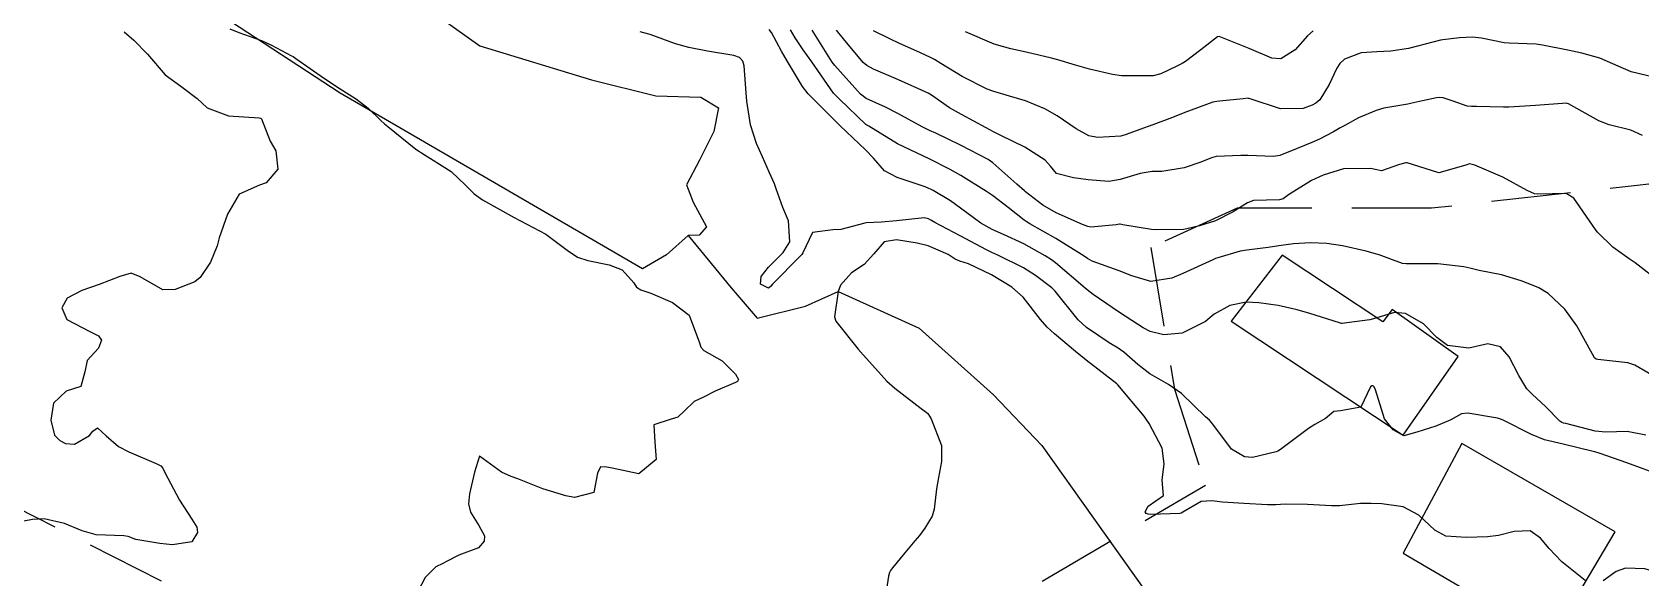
# Model space of a CAD drawing. Header units: metres. Extents: x 298520 to 308411, y 7433745 to 7450750.
# Drawn here: x 299341.6 to 299442.5, y 7449382.5 to 7449416.8 of the extents above; entities that cross this region are included whole.
import ezdxf

# ---------------------------------------------------------------- set-up
doc = ezdxf.new("R2010")
doc.units = ezdxf.units.M
doc.header["$LTSCALE"] = 10
doc.linetypes.add('DASHED', pattern=[0.75, 0.5, -0.25])
for name, color, linetype in [('Curvas de Nivel 1m', 11, 'Continuous'), ('Curvas de Nivel 5m', 15, 'Continuous'), ('Edificações', 30, 'Continuous'), ('Hidrografia', 140, 'Continuous'), ('Vias Secundárias', 230, 'DASHED')]:
    doc.layers.add(name, color=color, linetype=linetype)

msp = doc.modelspace()

# ---------------------------------------------------------------- linework, layer by layer
at = {"layer": 'Curvas de Nivel 1m', "flags": 128}
for points, elevation in [([(299347.34, 7449416.8), (299347.95, 7449416.28), (299348.8, 7449415.4), (299349.92, 7449414.09), (299350.9, 7449413.38), (299351.91, 7449412.61), (299352.55, 7449412.01), (299353.89, 7449411.52), (299355.82, 7449411.39), (299355.89, 7449411.37), (299355.93, 7449411.35), (299355.95, 7449411.32), (299356.5, 7449409.93), (299356.86, 7449409.31), (299356.99, 7449408.17), (299356.26, 7449407.31), (299355.84, 7449407.16), (299354.56, 7449406.6), (299353.82, 7449405.34), (299353.29, 7449403.86), (299353.17, 7449403.35), (299352.76, 7449402.33), (299352.11, 7449401.37), (299351.77, 7449401.1), (299350.53, 7449400.62), (299349.76, 7449400.6), (299348.34, 7449401.4), (299347.78, 7449401.63), (299347.06, 7449401.42), (299345.77, 7449400.92), (299344.68, 7449400.54), (299343.76, 7449400.06), (299343.42, 7449399.47), (299343.74, 7449398.73), (299345.23, 7449397.95), (299345.73, 7449397.7), (299345.92, 7449397.44), (299345.72, 7449396.92), (299345.01, 7449396.15), (299344.86, 7449395.45), (299344.61, 7449394.53), (299343.69, 7449394.23), (299342.9, 7449393.47), (299342.73, 7449392.41), (299342.96, 7449391.47), (299343.3, 7449391.12), (299343.65, 7449390.94), (299344.21, 7449390.89), (299345.16, 7449391.44), (299345.38, 7449391.72), (299345.66, 7449391.92), (299346.2, 7449391.43), (299346.99, 7449390.76), (299347.64, 7449390.41), (299349.34, 7449389.68), (299349.63, 7449389.54), (299349.76, 7449389.39), (299349.9, 7449389.12), (299350.81, 7449387.38), (299351.59, 7449386.19), (299351.9, 7449385.68), (299351.95, 7449385.36), (299351.58, 7449384.76), (299350.38, 7449384.58), (299349.58, 7449384.67), (299348.06, 7449384.92), (299347.58, 7449385.11), (299347.32, 7449385.15), (299345.58, 7449385.2), (299344.7, 7449385.45), (299343.59, 7449385.92), (299342.32, 7449386.21), (299341.59, 7449386.17), (299341.03, 7449386.06)], 709), ([(299353.96, 7449416.99), (299354.53, 7449416.76), (299355.95, 7449416.25), (299356.59, 7449415.95), (299357.85, 7449415.29), (299357.94, 7449415.24), (299358.11, 7449415.12), (299359.92, 7449413.87), (299360.84, 7449413.26), (299361.91, 7449412.57), (299362.66, 7449412), (299363.45, 7449411.23), (299363.68, 7449411.01), (299363.89, 7449410.84), (299365.65, 7449409.42), (299365.87, 7449409.27), (299365.91, 7449409.24), (299366, 7449409.2), (299367.86, 7449408.03), (299368.77, 7449407.17), (299369.3, 7449406.62), (299369.83, 7449406.25), (299371.82, 7449405.13), (299373.81, 7449404.09), (299375.15, 7449403.09), (299375.79, 7449402.64), (299376.43, 7449402.43), (299377.78, 7449402.16), (299378.59, 7449401.85), (299379.32, 7449401.04), (299379.5, 7449400.76), (299379.77, 7449400.59), (299380.4, 7449400.39), (299381.76, 7449399.79), (299382.79, 7449399), (299383.45, 7449397.27), (299383.53, 7449396.99), (299383.72, 7449396.79), (299384.88, 7449396.14), (299385.71, 7449395.29), (299385.89, 7449394.96), (299385.83, 7449394.83), (299385.7, 7449394.78), (299384.44, 7449394.23), (299383.69, 7449393.85), (299383.11, 7449393.57), (299382.51, 7449393), (299382.08, 7449392.6), (299381.67, 7449392.47), (299380.58, 7449392.11), (299380.64, 7449391.02), (299380.73, 7449389.94), (299379.63, 7449389.03), (299377.97, 7449389.39), (299377.64, 7449389.46), (299377.23, 7449389.47), (299377.04, 7449389.07), (299376.82, 7449387.86), (299375.61, 7449387.56), (299375.05, 7449387.65), (299373.62, 7449388.09), (299372.04, 7449388.72), (299371.63, 7449388.86), (299371.01, 7449389.14), (299369.64, 7449390.15), (299369.32, 7449389.15), (299369.01, 7449387.77), (299368.95, 7449387.16), (299369.07, 7449386.63), (299369.59, 7449385.8), (299369.95, 7449385.15), (299369.93, 7449384.8), (299369.58, 7449384.38), (299368.34, 7449383.93), (299367.57, 7449383.54), (299367.34, 7449383.41), (299366.9, 7449383.19), (299366.23, 7449382.52), (299365.53, 7449381.2)], 708), ([(299443.63, 7449389), (299442.5, 7449389.42), (299441.64, 7449389.72), (299439.98, 7449390.32), (299439.65, 7449390.41), (299439.53, 7449390.44), (299437.66, 7449390.89), (299436.48, 7449391.18), (299435.66, 7449391.51), (299433.93, 7449392.39), (299433.67, 7449392.5), (299433.53, 7449392.54), (299431.68, 7449392.85), (299431.28, 7449392.81), (299430.61, 7449392.43), (299429.67, 7449392.02), (299428.46, 7449391.65), (299427.66, 7449391.42), (299426.99, 7449391.79), (299426.43, 7449392.48), (299425.88, 7449394.31), (299425.8, 7449394.49), (299425.76, 7449394.54), (299425.7, 7449394.57), (299425.64, 7449394.56), (299425.56, 7449394.49), (299424.95, 7449393.23), (299423.68, 7449392.99), (299423.25, 7449392.95), (299422.73, 7449392.52), (299422.07, 7449392.13), (299421.67, 7449391.89), (299419.92, 7449390.56), (299419.75, 7449390.46), (299419.65, 7449390.42), (299418.15, 7449390.07), (299417.65, 7449390.11), (299416.83, 7449390.59), (299415.67, 7449392.15), (299415.46, 7449392.4), (299415.2, 7449392.61), (299413.69, 7449394.08), (299412.88, 7449394.64), (299411.71, 7449395.31), (299410.96, 7449395.91), (299410.08, 7449396.67), (299409.87, 7449396.83), (299409.73, 7449396.92), (299409.15, 7449397.26), (299407.74, 7449398.22), (299407.22, 7449398.71), (299405.77, 7449400.51), (299405.56, 7449400.72), (299404.54, 7449401.5), (299403.79, 7449401.98), (299402.17, 7449402.77), (299401.8, 7449402.94), (299401.47, 7449403.11), (299399.81, 7449403.98), (299398.22, 7449404.81), (299397.97, 7449404.96), (299397.83, 7449405.04), (299397.54, 7449405.11), (299395.82, 7449404.93), (299394.86, 7449404.85), (299393.91, 7449404.79), (299393.82, 7449404.78), (299392.31, 7449404.39), (299391.81, 7449404.35), (299390.53, 7449404.19), (299389.94, 7449402.91), (299389.88, 7449402.82), (299389.79, 7449402.73), (299388.02, 7449400.94), (299387.91, 7449400.8), (299387.77, 7449400.7), (299387.27, 7449400.95), (299387.31, 7449401.42), (299387.78, 7449402.02), (299388.7, 7449402.93), (299389.12, 7449403.6), (299389.04, 7449404.92), (299388.67, 7449405.77), (299388.26, 7449406.93), (299388.15, 7449407.24), (299387.85, 7449407.93), (299387.41, 7449408.94), (299387.03, 7449409.79), (299386.64, 7449410.95), (299386.42, 7449412.44), (299386.38, 7449412.96), (299386.25, 7449414.65), (299386.17, 7449414.96), (299385.95, 7449415.19), (299385.61, 7449415.3), (299383.95, 7449415.57), (299382.77, 7449415.81), (299381.95, 7449416.05), (299380.36, 7449416.62), (299379.96, 7449416.74), (299379.73, 7449416.8)], 708), ([(299442.85, 7449391.47), (299441.67, 7449391.7), (299440.33, 7449391.65), (299439.67, 7449391.72), (299437.82, 7449392.19), (299437.67, 7449392.22), (299437.58, 7449392.25), (299437.45, 7449392.34), (299436.57, 7449393.25), (299435.7, 7449394.03), (299435.38, 7449394.37), (299434.87, 7449395.22), (299434.26, 7449396.38), (299433.73, 7449397.01), (299432.93, 7449397.19), (299431.73, 7449396.92), (299430.4, 7449397.1), (299429.73, 7449397.6), (299428.89, 7449398.45), (299427.75, 7449399.11), (299427.06, 7449399.16), (299425.75, 7449398.77), (299425.53, 7449398.71), (299424.08, 7449398.51), (299423.78, 7449398.47), (299423.74, 7449398.47), (299423.62, 7449398.51), (299421.75, 7449399.11), (299420.96, 7449399.33), (299419.76, 7449399.6), (299418.55, 7449399.78), (299417.76, 7449399.82), (299416.74, 7449399.61), (299415.75, 7449399.07), (299415.5, 7449398.85), (299415.2, 7449398.61), (299413.74, 7449397.88), (299412.6, 7449397.77), (299411.74, 7449397.97), (299411.29, 7449398.21), (299410.58, 7449398.67), (299409.75, 7449399.2), (299408.16, 7449400.3), (299407.77, 7449400.59), (299407.65, 7449400.7), (299405.79, 7449402.28), (299405.54, 7449402.47), (299405.15, 7449402.73), (299403.8, 7449403.47), (299402.52, 7449404.06), (299401.82, 7449404.37), (299401.11, 7449404.78), (299399.83, 7449405.72), (299399.2, 7449406.17), (299398.12, 7449406.82), (299397.94, 7449406.92), (299397.84, 7449406.96), (299397.61, 7449407.06), (299395.85, 7449407.65), (299395.06, 7449408.06), (299394.36, 7449408.86), (299393.87, 7449409.39), (299392.28, 7449410.89), (299391.9, 7449411.26), (299390.26, 7449412.91), (299389.92, 7449413.35), (299388.97, 7449414.92), (299388.59, 7449415.57), (299387.96, 7449416.76), (299387.82, 7449416.94)], 709), ([(299443.78, 7449401.03), (299442.17, 7449402.29), (299441.8, 7449402.53), (299440.77, 7449403.28), (299439.81, 7449404.21), (299439.72, 7449404.32), (299439.5, 7449404.65), (299438.33, 7449406.34), (299437.85, 7449406.65), (299436.07, 7449406.6), (299435.85, 7449406.61), (299435.4, 7449406.82), (299433.86, 7449407.66), (299432.12, 7449408.41), (299431.86, 7449408.49), (299431.78, 7449408.5), (299431.55, 7449408.41), (299429.86, 7449407.94), (299428.2, 7449408.46), (299427.86, 7449408.56), (299427.77, 7449408.56), (299427.38, 7449408.46), (299426.26, 7449408.07), (299425.86, 7449408.14), (299425.59, 7449408.21), (299423.86, 7449408.18), (299422.59, 7449407.79), (299421.85, 7449407.46), (299420.42, 7449406.55), (299420.09, 7449406.31), (299419.84, 7449406.25), (299418.22, 7449406.2), (299417.84, 7449406.06), (299416.94, 7449405.48), (299415.83, 7449404.93), (299414.82, 7449404.62), (299414.03, 7449404.42), (299413.82, 7449404.39), (299412.1, 7449404.36), (299411.82, 7449404.38), (299410.01, 7449404.68), (299409.85, 7449404.71), (299409.82, 7449404.71), (299409.8, 7449404.71), (299409.59, 7449404.68), (299408, 7449404.52), (299407.82, 7449404.56), (299407.48, 7449404.7), (299405.83, 7449405.43), (299405, 7449405.9), (299403.9, 7449406.75), (299403.87, 7449406.78), (299403.84, 7449406.81), (299403.37, 7449407.23), (299401.86, 7449408.56), (299401.57, 7449408.77), (299399.88, 7449409.66), (299398.27, 7449410.43), (299397.89, 7449410.6), (299397.43, 7449410.82), (299395.9, 7449411.66), (299395.12, 7449412.07), (299393.91, 7449412.6), (299393.55, 7449412.87), (299391.94, 7449414.68), (299391.78, 7449414.89), (299391.45, 7449415.39), (299390.52, 7449416.9)], 711), ([(299442.63, 7449410.28), (299441.9, 7449410.61), (299440.54, 7449410.95), (299439.9, 7449411.21), (299437.98, 7449412.27), (299437.91, 7449412.3), (299437.88, 7449412.31), (299435.91, 7449412.17), (299434.24, 7449412.06), (299433.91, 7449412.06), (299432.21, 7449412.11), (299431.91, 7449412.1), (299431.63, 7449412.13), (299430.76, 7449412.43), (299430.13, 7449412.65), (299429.92, 7449412.67), (299429.71, 7449412.65), (299428.83, 7449412.45), (299428.08, 7449412.29), (299427.91, 7449412.26), (299426.39, 7449411.99), (299425.91, 7449411.86), (299424.8, 7449411.4), (299423.9, 7449410.9), (299423.65, 7449410.76), (299423.24, 7449410.52), (299422.36, 7449410.05), (299421.88, 7449409.85), (299420.95, 7449409.47), (299419.87, 7449409.03), (299419.47, 7449408.96), (299417.87, 7449409.02), (299417.43, 7449409.02), (299415.87, 7449408.96), (299415.58, 7449408.89), (299414.91, 7449408.61), (299413.86, 7449408.25), (299412.47, 7449408.03), (299411.86, 7449408.03), (299411.1, 7449407.9), (299409.85, 7449407.52), (299409.14, 7449407.4), (299407.85, 7449407.49), (299406.93, 7449407.63), (299405.85, 7449407.9), (299405.48, 7449408.35), (299405.14, 7449408.73), (299403.87, 7449409.54), (299402.37, 7449410.28), (299401.89, 7449410.52), (299401.43, 7449410.77), (299399.9, 7449411.6), (299399.14, 7449412.03), (299398.01, 7449412.82), (299397.91, 7449412.88), (299397.79, 7449412.94), (299395.93, 7449413.77), (299394.36, 7449414.45), (299393.94, 7449414.67), (299393.73, 7449414.87), (299392.49, 7449416.35), (299392.04, 7449416.89)], 712), ([(299443.93, 7449413.79), (299441.93, 7449414.29), (299439.95, 7449415.13), (299438.82, 7449415.46), (299437.95, 7449415.64), (299436.36, 7449415.96), (299435.96, 7449416.01), (299434.27, 7449416.08), (299433.96, 7449416.11), (299432.52, 7449416.4), (299431.96, 7449416.46), (299431.14, 7449416.42), (299430.1, 7449416.3), (299429.96, 7449416.27), (299428.52, 7449415.89), (299427.95, 7449415.75), (299426.84, 7449415.58), (299425.95, 7449415.54), (299424.97, 7449415.48), (299423.94, 7449415.08), (299423.64, 7449414.81), (299423.44, 7449414.51), (299422.96, 7449413.48), (299422.39, 7449412.53), (299422.13, 7449412.31), (299421.91, 7449412.19), (299421.34, 7449411.97), (299419.91, 7449411.96), (299418.01, 7449412.58), (299417.91, 7449412.61), (299417.88, 7449412.62), (299417.58, 7449412.58), (299416.08, 7449412.43), (299415.91, 7449412.42), (299415.67, 7449412.37), (299413.9, 7449411.72), (299413.13, 7449411.41), (299411.9, 7449410.95), (299411.08, 7449410.66), (299410.23, 7449410.34), (299409.89, 7449410.24), (299408.43, 7449410.15), (299407.89, 7449410.26), (299407.08, 7449410.71), (299405.9, 7449411.52), (299405.13, 7449411.96), (299403.91, 7449412.45), (299402.91, 7449412.76), (299401.92, 7449413.04), (299401.5, 7449413.19), (299399.93, 7449413.98), (299398.59, 7449414.81), (299398.19, 7449415.06), (299397.95, 7449415.19), (299397.31, 7449415.47), (299395.96, 7449416.08), (299395.43, 7449416.33), (299394.37, 7449416.86)], 713), ([(299421.97, 7449416.86), (299421.6, 7449416.54), (299420.83, 7449415.67), (299419.94, 7449415.1), (299419.37, 7449415.14), (299417.95, 7449415.74), (299416.07, 7449416.49), (299415.96, 7449416.48), (299414.91, 7449415.66), (299413.94, 7449414.93), (299413.75, 7449414.81), (299413.41, 7449414.64), (299412.41, 7449414.16), (299411.93, 7449414.03), (299410.57, 7449414.02), (299409.93, 7449414.04), (299409.37, 7449414.12), (299407.93, 7449414.45), (299407.04, 7449414.71), (299405.94, 7449415.03), (299405.54, 7449415.13), (299403.94, 7449415.52), (299402.98, 7449415.72), (299401.95, 7449416.01), (299400.14, 7449416.79)], 714), ([(299439.03, 7449382.33), (299437.57, 7449383.5), (299436.78, 7449384.35), (299436.23, 7449385), (299435.59, 7449385.45), (299434.57, 7449385.41), (299433.59, 7449385.17), (299432.9, 7449385.09), (299431.59, 7449385.03), (299430.29, 7449385.13), (299429.59, 7449385.5), (299428.6, 7449386.45), (299427.61, 7449386.97), (299426.28, 7449387.15), (299425.61, 7449387.18), (299424.93, 7449387.17), (299423.61, 7449387.03), (299423.11, 7449387.02), (299421.61, 7449387.1), (299420.2, 7449387.14), (299419.61, 7449387.08), (299419.1, 7449387.08), (299417.61, 7449387.18), (299416.27, 7449387.26), (299415.61, 7449387.34), (299414.93, 7449387.3), (299413.79, 7449386.63), (299413.68, 7449386.56), (299413.6, 7449386.54), (299411.77, 7449386.48), (299411.6, 7449386.5), (299411.49, 7449386.54), (299411.42, 7449386.65), (299411.61, 7449387.01), (299412.57, 7449387.68), (299412.49, 7449388.64), (299412.61, 7449389.67), (299412.49, 7449390.64), (299411.67, 7449392.2), (299411.49, 7449392.47), (299411.36, 7449392.65), (299409.7, 7449394.63), (299409.64, 7449394.68), (299407.72, 7449396.18), (299407.05, 7449396.71), (299405.73, 7449397.82), (299405.26, 7449398.25), (299404.86, 7449398.73), (299403.76, 7449400.13), (299403.06, 7449400.76), (299401.78, 7449401.54), (299400.34, 7449402.23), (299399.79, 7449402.4), (299399.5, 7449402.51), (299399.05, 7449402.8), (299397.8, 7449403.36), (299397.11, 7449403.52), (299395.81, 7449403.74), (299395.04, 7449403.61), (299394.38, 7449402.86), (299393.79, 7449402.19), (299392.99, 7449401.66), (299392.29, 7449400.88), (299392.16, 7449400.49), (299391.91, 7449398.89), (299392, 7449398.63), (299393.4, 7449396.87), (299393.72, 7449396.51), (299394.5, 7449395.65), (299395.21, 7449394.85), (299395.7, 7449394.41), (299397.37, 7449393.13), (299397.67, 7449392.91), (299397.77, 7449392.82), (299397.99, 7449392.5), (299398.63, 7449390.81), (299398.63, 7449389.82), (299398.45, 7449388.81), (299398.33, 7449388.1), (299398.18, 7449386.81), (299398.04, 7449386.37), (299397.59, 7449385.63), (299397.25, 7449385.16), (299396.96, 7449384.83), (299396.33, 7449384.08), (299395.56, 7449383.14), (299395.43, 7449382.97), (299395.37, 7449382.84), (299395.31, 7449382.6), (299395.03, 7449380.85)], 707), ([(299444.7, 7449382.26), (299443.56, 7449382.84), (299442.78, 7449383.07), (299441.57, 7449383.12), (299440.97, 7449382.9), (299440.16, 7449382.31)], 707)]:
    msp.add_lwpolyline(points, dxfattribs=dict(at, elevation=elevation))
at = {"layer": 'Curvas de Nivel 5m', "elevation": 710, "flags": 128}
msp.add_lwpolyline([(299443.7, 7449394.96), (299442.15, 7449395.86), (299441.72, 7449396.01), (299439.82, 7449396.22), (299439.72, 7449396.23), (299439.62, 7449396.32), (299439.5, 7449396.55), (299438.51, 7449398.33), (299437.76, 7449399.38), (299436.72, 7449400.36), (299436.13, 7449400.71), (299435.78, 7449400.86), (299435.01, 7449401.15), (299433.78, 7449401.53), (299432.39, 7449401.8), (299431.79, 7449401.95), (299431.41, 7449402.04), (299429.79, 7449402.23), (299428.03, 7449402.22), (299427.79, 7449402.22), (299427.57, 7449402.25), (299426.95, 7449402.47), (299426.1, 7449402.79), (299425.8, 7449402.87), (299425.28, 7449403.01), (299423.8, 7449403.36), (299422.82, 7449403.51), (299421.8, 7449403.54), (299420.73, 7449403.48), (299419.8, 7449403.35), (299419.13, 7449403.24), (299417.8, 7449403.09), (299417.38, 7449403.01), (299415.98, 7449402.6), (299415.84, 7449402.55), (299415.79, 7449402.53), (299415.66, 7449402.47), (299413.78, 7449401.62), (299413.09, 7449401.33), (299411.78, 7449401.12), (299410.58, 7449401.47), (299409.78, 7449401.79), (299408.1, 7449402.39), (299407.79, 7449402.56), (299407.58, 7449402.7), (299405.81, 7449403.82), (299404.18, 7449404.74), (299403.95, 7449404.88), (299403.83, 7449404.97), (299402.82, 7449405.77), (299401.84, 7449406.52), (299401.47, 7449406.77), (299399.85, 7449407.77), (299399.19, 7449408.14), (299397.86, 7449408.82), (299395.88, 7449409.75), (299394.07, 7449410.87), (299393.96, 7449410.94), (299393.89, 7449410.98), (299392.23, 7449412.56), (299391.91, 7449412.87), (299391.9, 7449412.89), (299391.85, 7449412.95), (299390.5, 7449414.9), (299389.95, 7449415.67), (299389.45, 7449416.41), (299389.16, 7449416.92)], dxfattribs=at)
at = {"layer": 'Edificações'}
for points in [[(299420.02, 7449402.76), (299416.81, 7449398.63), (299427.61, 7449391.47), (299431.07, 7449396.4), (299426.93, 7449399.35), (299426.34, 7449398.59)], [(299436.9, 7449378.61), (299440.92, 7449385.4), (299431.3, 7449390.94), (299427.62, 7449384.06)]]:
    msp.add_lwpolyline(points, close=True, dxfattribs=at)
at = {"layer": 'Hidrografia'}
for points in [[(299363.45, 7449420.35), (299369.67, 7449415.92), (299376.66, 7449413.77), (299380.71, 7449412.77), (299383.53, 7449412.68), (299384.65, 7449412.01), (299384.34, 7449410.53), (299383.44, 7449408.74), (299382.64, 7449407.18), (299383.04, 7449406.1), (299383.89, 7449404.54), (299383.43, 7449404.02), (299382.73, 7449404), (299381.38, 7449402.79), (299379.86, 7449401.92), (299360.89, 7449412.95), (299354.02, 7449417.44)], [(299382.73, 7449404), (299385.43, 7449400.71), (299387.07, 7449398.81), (299390.1, 7449399.57), (299392.16, 7449400.49), (299397.23, 7449398.19), (299401.9, 7449393.99), (299404.93, 7449390.81), (299411.42, 7449381.69), (299414.81, 7449377.57), (299419.43, 7449371.23), (299431.56, 7449369.91), (299440.81, 7449371.14), (299446.01, 7449371.14), (299453.39, 7449372.46), (299458.01, 7449375.75), (299461.89, 7449376.74), (299466.43, 7449375.51), (299471.63, 7449371.14), (299481.8, 7449367.24), (299490.22, 7449363.69), (299499.88, 7449362.79)]]:
    msp.add_lwpolyline(points, dxfattribs=at)
at = {"layer": 'Vias Secundárias'}
for points in [[(299383.91, 7449366.21), (299376.43, 7449368.69), (299341.78, 7449386.31), (299305.73, 7449404.51), (299265.54, 7449424.66), (299236.26, 7449436.8), (299209.06, 7449446.99), (299166.79, 7449465.92), (299146.58, 7449476.01), (299125.03, 7449481.08)], [(299524.83, 7449463.62), (299549.77, 7449443.82), (299548.96, 7449439.43), (299547.33, 7449432.27), (299535.1, 7449407.82), (299526.79, 7449401.8), (299513.43, 7449396.43), (299487.64, 7449397.87), (299458.93, 7449406.86), (299445.57, 7449407.51), (299429.38, 7449405.71), (299417.2, 7449405.71), (299411.77, 7449403.24), (299413.25, 7449394.36), (299415.2, 7449388.32)], [(299386.44, 7449362.61), (299394.47, 7449373.42), (299404.96, 7449382.3), (299415.2, 7449388.32)]]:
    msp.add_lwpolyline(points, dxfattribs=at)

doc.saveas('drawing.dxf')
